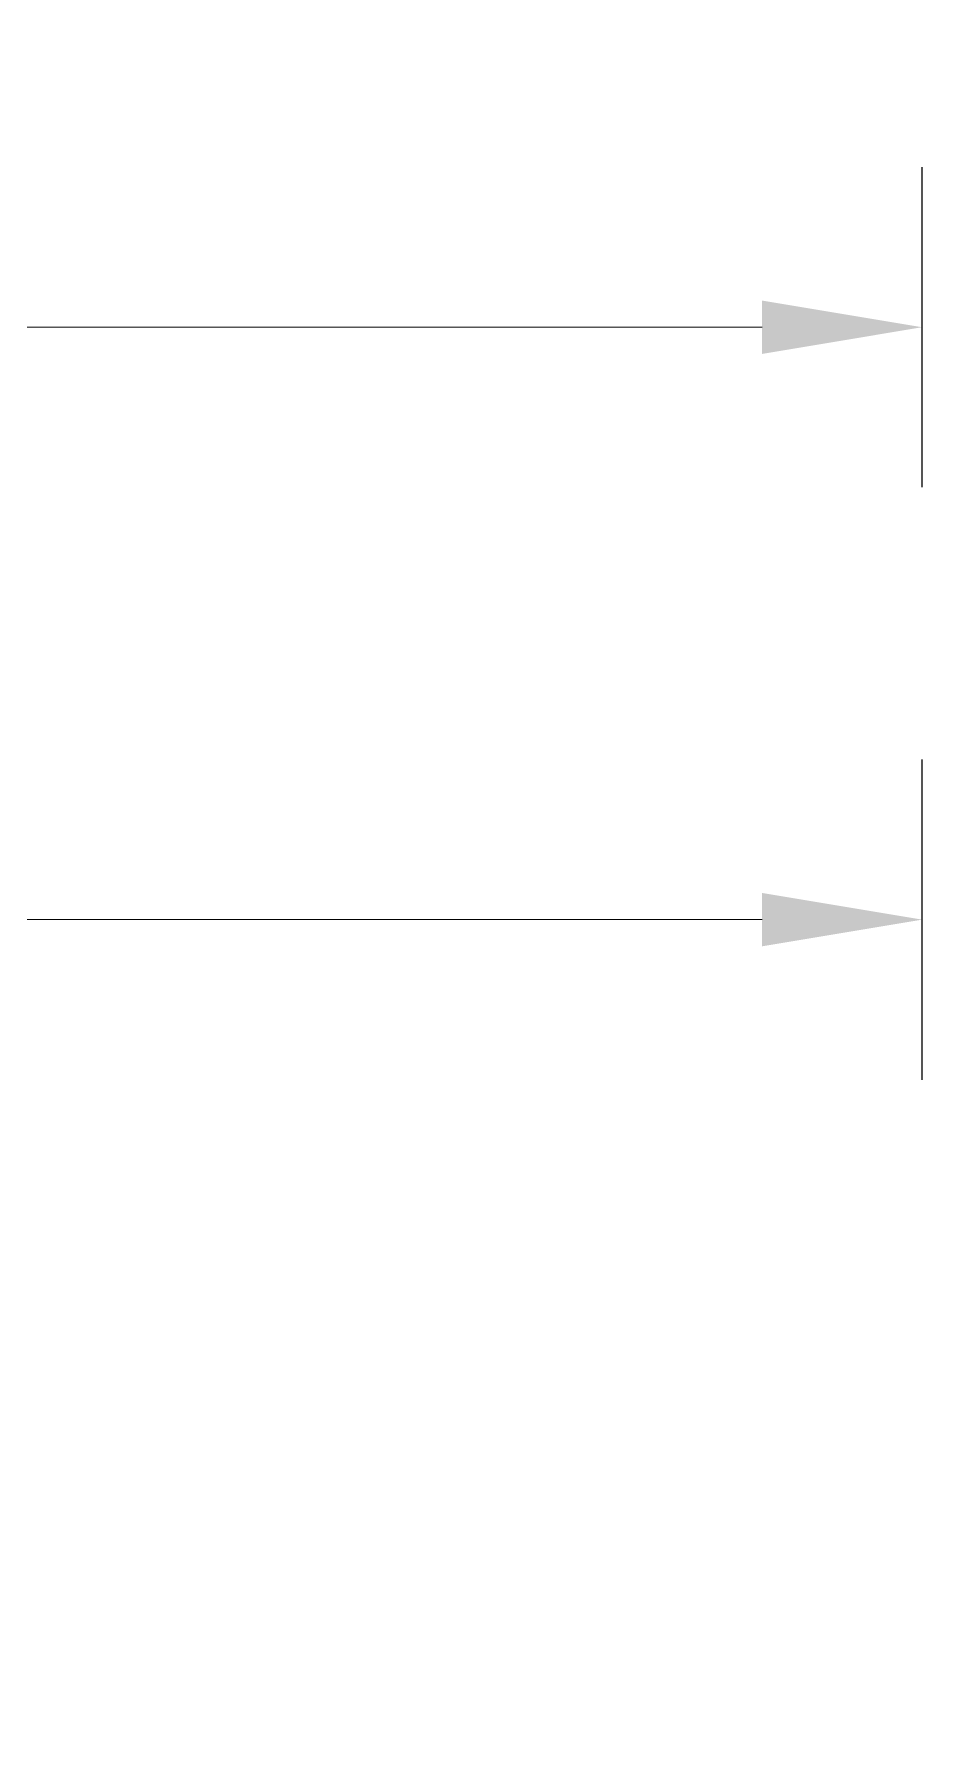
# Model space of a CAD drawing. Header units: feet. Extents: x 28652 to 66086, y -6769 to -640.
# Drawn here: x 53493.48 to 53500.14, y -983.44 to -970.7 of the extents above; entities that cross this region are included whole.
import ezdxf

# ---------------------------------------------------------------- set-up
doc = ezdxf.new("R2010")
doc.units = ezdxf.units.FT
doc.header["$LTSCALE"] = 50
doc.header["$MEASUREMENT"] = 0
doc.header["$PDMODE"] = 34
doc.layers.add('IES_WR_Dimension', color=7, linetype='Continuous', lineweight=15)
doc.styles.add('arial', font='times.ttf')
doc.dimstyles.new('SECS', dxfattribs={"dimtxt": 0.06, "dimasz": 0.06, "dimexe": 0.06, "dimexo": 0, "dimgap": 0.04, "dimtad": 1, "dimdec": 0, "dimzin": 3, "dimdsep": 46, "dimlunit": 4, "dimtxsty": 'arial', "dimcen": 1.25, "dimclrd": 256, "dimclrt": 3, "dimadec": 0, "dimazin": 0, "dimtfac": 1, "dimtdec": 0, "dimtix": 1, "dimtofl": 0, "dimtmove": 2, "dimatfit": 1, "dimfxl": 0.06, "dimfxlon": 1, "dimtolj": 1, "dimtzin": 0, "dimlwd": -1, "dimarcsym": 0})

# ---------------------------------------------------------------- blocks, each defined once
blk = doc.blocks.new('*D1143')
at = {"layer": 'Defpoints', "color": 0}
for p in [(53500.14, -977.335), (53500.14, -983.745), (53483.14, -1000.745)]:
    blk.add_point(p, dxfattribs=at)
at = {"layer": 'IES_WR_Dimension', "color": 0, "lineweight": -2}
for p, q in [((53483.14, -978.535), (53483.14, -976.135)), ((53500.14, -978.535), (53500.14, -976.135))]:
    blk.add_line(p, q, dxfattribs=at)
at = {"layer": 'IES_WR_Dimension'}
blk.add_line((53484.34, -977.335), (53498.94, -977.335), dxfattribs=at)
for points in [[(53484.34, -977.135), (53484.34, -977.535), (53483.14, -977.335)], [(53498.94, -977.135), (53498.94, -977.535), (53500.14, -977.335)]]:
    blk.add_solid(points, dxfattribs=at)
at = {"layer": 'IES_WR_Dimension', "color": 3, "insert": (53491.64, -975.925), "char_height": 1.2, "attachment_point": 5, "style": 'arial'}
blk.add_mtext('\\A1;1\'-5"', dxfattribs=at)
blk = doc.blocks.new('*D1145')
at = {"layer": 'Defpoints', "color": 0}
for p in [(53500.14, -972.894), (53446.14, -983.745), (53500.14, -983.745)]:
    blk.add_point(p, dxfattribs=at)
at = {"layer": 'IES_WR_Dimension', "color": 0, "lineweight": -2}
for p, q in [((53446.14, -974.094), (53446.14, -971.694)), ((53500.14, -974.094), (53500.14, -971.694))]:
    blk.add_line(p, q, dxfattribs=at)
at = {"layer": 'IES_WR_Dimension'}
blk.add_line((53447.34, -972.894), (53498.94, -972.894), dxfattribs=at)
for points in [[(53447.34, -972.694), (53447.34, -973.094), (53446.14, -972.894)], [(53498.94, -972.694), (53498.94, -973.094), (53500.14, -972.894)]]:
    blk.add_solid(points, dxfattribs=at)
at = {"layer": 'IES_WR_Dimension', "color": 3, "insert": (53473.14, -971.483), "char_height": 1.2, "attachment_point": 5, "style": 'arial'}
blk.add_mtext('\\A1;4\'-6"', dxfattribs=at)

msp = doc.modelspace()

# ---------------------------------------------------------------- dimensions: what is measured, and where the dimension line sits
at = {"layer": 'IES_WR_Dimension'}
for base, p1, picture, middle in [((53500.14, -972.894), (53446.14, -983.745), '*D1145', (53473.14, -971.483)), ((53500.14, -977.335), (53483.14, -1000.745), '*D1143', (53491.64, -975.925))]:
    dim = msp.add_linear_dim(base=base, p1=p1, p2=(53500.14, -983.745), dimstyle='SECS', override={"dimscale": 0, "dimtix": 1, "dimtofl": 0, "dimtmove": 2, "dimatfit": 1}, dxfattribs=at)
    dim.commit()
    dim.dimension.update_dxf_attribs({"geometry": picture, "text_midpoint": middle})

doc.saveas('drawing.dxf')
